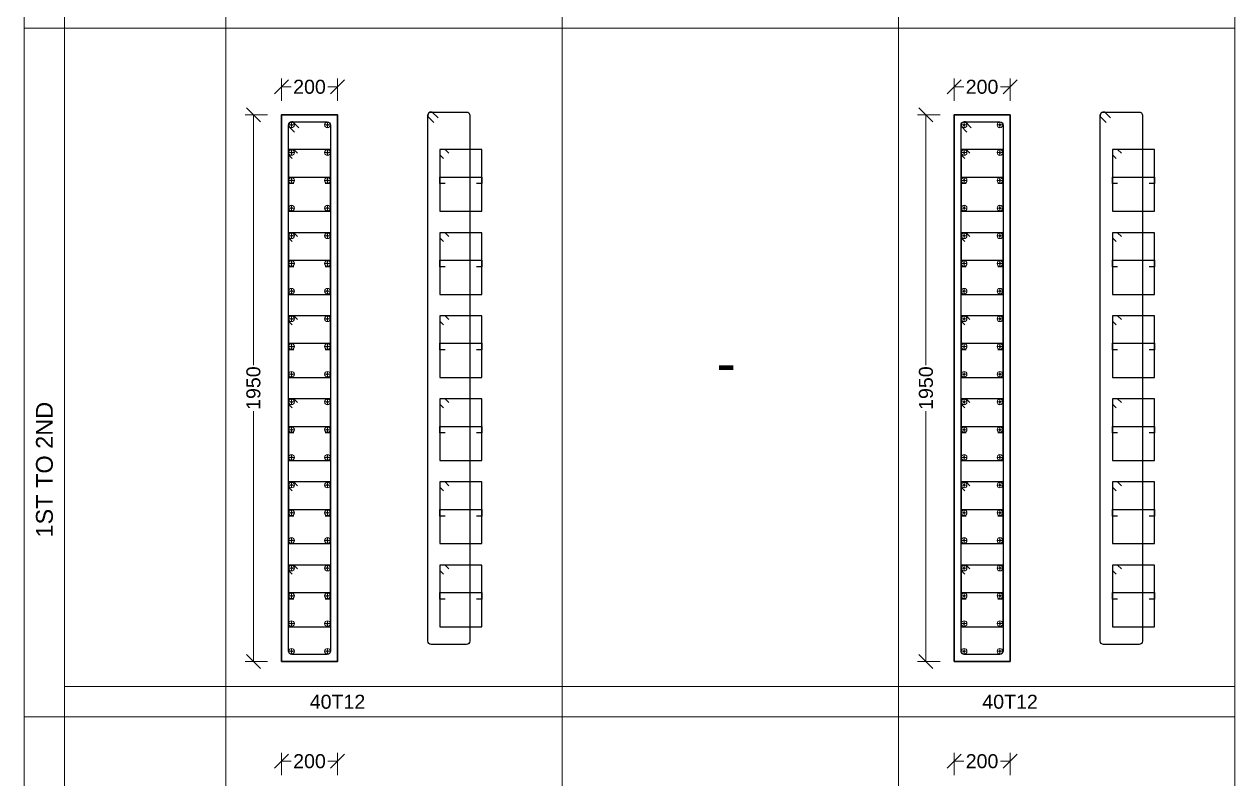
# Model space of a CAD drawing. Header units: inches. Extents: x 332 to 524, y 371 to 463.
# Drawn here: x 408.586 to 412.906, y 407.862 to 410.554 of the extents above; entities that cross this region are included whole.
import ezdxf
from ezdxf.enums import TextEntityAlignment as Align

# ---------------------------------------------------------------- set-up
doc = ezdxf.new("R2010")
doc.units = ezdxf.units.IN
doc.header["$MEASUREMENT"] = 0
for name, color, linetype, lineweight in [('12', 7, 'Continuous', 13), ('Column', 1, 'Continuous', 30), ('S-SHEET', 8, 'Continuous', 0)]:
    doc.layers.add(name, color=color, linetype=linetype, lineweight=lineweight)
for name, color, linetype in [('Bar', 7, 'Continuous'), ('Cover', 25, 'Continuous'), ('Dim', 7, 'Continuous'), ('Links', 4, 'Continuous'), ('Text', 7, 'Continuous')]:
    doc.layers.add(name, color=color, linetype=linetype)
doc.styles.add('Rcad', font='arial.ttf')

# ---------------------------------------------------------------- blocks, each defined once
blk = doc.blocks.new('_Oblique')
at = {"color": 0, "linetype": 'ByBlock', "lineweight": -2}
blk.add_line((-0.5, -0.5), (0.5, 0.5), dxfattribs=at)
blk = doc.blocks.new('12')
at = {"layer": '12'}
for p, q in [((-0.5, 0), (-0.13, 0)), ((0, 0.5), (0, 0.13)), ((0.13, 0), (0.5, 0)), ((0, -0.13), (0, -0.5))]:
    blk.add_line(p, q, dxfattribs=at)
for radius in [0.5, 0.13]:
    blk.add_circle((0, 0), radius, dxfattribs=at)

msp = doc.modelspace()

# ---------------------------------------------------------------- linework, layer by layer
at = {"layer": 'Column', "elevation": 2510.4241}
for points in [[(409.5036, 408.2808), (409.7036, 408.2808), (409.7036, 410.2308), (409.5036, 410.2308)], [(411.9036, 408.2808), (412.1036, 408.2808), (412.1036, 410.2308), (411.9036, 410.2308)]]:
    msp.add_lwpolyline(points, close=True, dxfattribs=at)
at = {"layer": 'Cover', "elevation": 2510.4241}
for points in [[(410.0374, 410.2409), (410.164, 410.2409, -0.414214), (410.1757, 410.2292), (410.1757, 408.3526, -0.414214), (410.164, 408.3409), (410.0374, 408.3409, -0.414214), (410.0257, 408.3526), (410.0257, 410.2292, -0.414214), (410.0374, 410.2409), (410.0416, 410.2409), (410.0626, 410.2199), (410.0416, 410.2409), (410.0374, 410.2409, 0.414214), (410.0257, 410.2292), (410.0257, 410.2251), (410.0468, 410.2041)], [(412.4374, 410.2409), (412.564, 410.2409, -0.414214), (412.5757, 410.2292), (412.5757, 408.3526, -0.414214), (412.564, 408.3409), (412.4374, 408.3409, -0.414214), (412.4257, 408.3526), (412.4257, 410.2292, -0.414214), (412.4374, 410.2409), (412.4416, 410.2409), (412.4626, 410.2199), (412.4416, 410.2409), (412.4374, 410.2409, 0.414214), (412.4257, 410.2292), (412.4257, 410.2251), (412.4468, 410.2041)], [(409.5403, 410.2058), (409.6669, 410.2058, -0.414214), (409.6786, 410.1941), (409.6786, 408.3175, -0.414214), (409.6669, 408.3058), (409.5403, 408.3058, -0.414214), (409.5286, 408.3175), (409.5286, 410.1941, -0.414214), (409.5403, 410.2058), (409.5444, 410.2058), (409.5654, 410.1848), (409.5444, 410.2058), (409.5403, 410.2058, 0.414214), (409.5286, 410.1941), (409.5286, 410.19), (409.5496, 410.169)], [(411.9403, 410.2058), (412.0669, 410.2058, -0.414214), (412.0786, 410.1941), (412.0786, 408.3175, -0.414214), (412.0669, 408.3058), (411.9403, 408.3058, -0.414214), (411.9286, 408.3175), (411.9286, 410.1941, -0.414214), (411.9403, 410.2058), (411.9444, 410.2058), (411.9654, 410.1848), (411.9444, 410.2058), (411.9403, 410.2058, 0.414214), (411.9286, 410.1941), (411.9286, 410.19), (411.9496, 410.169)]]:
    msp.add_lwpolyline(points, format="xyb", dxfattribs=at)
at = {"layer": 'Dim', "lineweight": 13}
for p, q in [((409.5036, 410.2808, 2510.4241), (409.5036, 410.3608, 2510.4241)), ((409.7036, 410.2808, 2510.4241), (409.7036, 410.3608, 2510.4241)), ((411.9036, 410.2808, 2510.4241), (411.9036, 410.3608, 2510.4241)), ((412.1036, 410.2808, 2510.4241), (412.1036, 410.3608, 2510.4241)), ((409.5036, 410.3308, 2510.4241), (409.5381, 410.3308, 2510.4241)), ((409.7036, 410.3308, 2510.4241), (409.6691, 410.3308, 2510.4241)), ((411.9036, 410.3308, 2510.4241), (411.9381, 410.3308, 2510.4241)), ((412.1036, 410.3308, 2510.4241), (412.0691, 410.3308, 2510.4241)), ((409.4536, 410.2308, 2510.4241), (409.3736, 410.2308, 2510.4241)), ((409.4036, 410.2308, 2510.4241), (409.4036, 409.3379, 2510.4241)), ((411.8536, 410.2308, 2510.4241), (411.7736, 410.2308, 2510.4241)), ((411.8036, 410.2308, 2510.4241), (411.8036, 409.3379, 2510.4241)), ((409.4036, 408.2808, 2510.4241), (409.4036, 409.1737, 2510.4241)), ((411.8036, 408.2808, 2510.4241), (411.8036, 409.1737, 2510.4241)), ((409.4536, 408.2808, 2510.4241), (409.3736, 408.2808, 2510.4241)), ((411.8536, 408.2808, 2510.4241), (411.7736, 408.2808, 2510.4241)), ((409.5036, 407.8743, 2510.4241), (409.5036, 407.9543, 2510.4241)), ((409.7036, 407.8743, 2510.4241), (409.7036, 407.9543, 2510.4241)), ((411.9036, 407.8743, 2510.4241), (411.9036, 407.9543, 2510.4241)), ((412.1036, 407.8743, 2510.4241), (412.1036, 407.9543, 2510.4241)), ((409.5036, 407.9243, 2510.4241), (409.5381, 407.9243, 2510.4241)), ((409.7036, 407.9243, 2510.4241), (409.6691, 407.9243, 2510.4241)), ((411.9036, 407.9243, 2510.4241), (411.9381, 407.9243, 2510.4241)), ((412.1036, 407.9243, 2510.4241), (412.0691, 407.9243, 2510.4241))]:
    msp.add_line(p, q, dxfattribs=at)
at = {"layer": 'Links', "elevation": 2510.4241}
for points in [[(409.5418, 410.075), (409.5286, 410.0882), (409.5286, 409.8869), (409.6786, 409.8869), (409.6786, 410.107), (409.5473, 410.107), (409.5605, 410.0937), (409.5473, 410.107), (409.5286, 410.107), (409.5286, 410.0882)], [(410.0821, 410.075), (410.0688, 410.0882), (410.0688, 409.8869), (410.2188, 409.8869), (410.2188, 410.107), (410.0876, 410.107), (410.1008, 410.0937), (410.0876, 410.107), (410.0688, 410.107), (410.0688, 410.0882)], [(411.9418, 410.075), (411.9286, 410.0882), (411.9286, 409.8869), (412.0786, 409.8869), (412.0786, 410.107), (411.9473, 410.107), (411.9605, 410.0937), (411.9473, 410.107), (411.9286, 410.107), (411.9286, 410.0882)], [(412.4821, 410.075), (412.4688, 410.0882), (412.4688, 409.8869), (412.6188, 409.8869), (412.6188, 410.107), (412.4876, 410.107), (412.5008, 410.0937), (412.4876, 410.107), (412.4688, 410.107), (412.4688, 410.0882)], [(409.5418, 409.7785), (409.5286, 409.7917), (409.5286, 409.5904), (409.6786, 409.5904), (409.6786, 409.8104), (409.5473, 409.8104), (409.5605, 409.7972), (409.5473, 409.8104), (409.5286, 409.8104), (409.5286, 409.7917)], [(410.0821, 409.7785), (410.0688, 409.7917), (410.0688, 409.5904), (410.2188, 409.5904), (410.2188, 409.8104), (410.0876, 409.8104), (410.1008, 409.7972), (410.0876, 409.8104), (410.0688, 409.8104), (410.0688, 409.7917)], [(411.9418, 409.7785), (411.9286, 409.7917), (411.9286, 409.5904), (412.0786, 409.5904), (412.0786, 409.8104), (411.9473, 409.8104), (411.9605, 409.7972), (411.9473, 409.8104), (411.9286, 409.8104), (411.9286, 409.7917)], [(412.4821, 409.7785), (412.4688, 409.7917), (412.4688, 409.5904), (412.6188, 409.5904), (412.6188, 409.8104), (412.4876, 409.8104), (412.5008, 409.7972), (412.4876, 409.8104), (412.4688, 409.8104), (412.4688, 409.7917)], [(409.5418, 409.482), (409.5286, 409.4952), (409.5286, 409.2938), (409.6786, 409.2938), (409.6786, 409.5139), (409.5473, 409.5139), (409.5605, 409.5007), (409.5473, 409.5139), (409.5286, 409.5139), (409.5286, 409.4952)], [(410.0821, 409.482), (410.0688, 409.4952), (410.0688, 409.2938), (410.2188, 409.2938), (410.2188, 409.5139), (410.0876, 409.5139), (410.1008, 409.5007), (410.0876, 409.5139), (410.0688, 409.5139), (410.0688, 409.4952)], [(411.9418, 409.482), (411.9286, 409.4952), (411.9286, 409.2938), (412.0786, 409.2938), (412.0786, 409.5139), (411.9473, 409.5139), (411.9605, 409.5007), (411.9473, 409.5139), (411.9286, 409.5139), (411.9286, 409.4952)], [(412.4821, 409.482), (412.4688, 409.4952), (412.4688, 409.2938), (412.6188, 409.2938), (412.6188, 409.5139), (412.4876, 409.5139), (412.5008, 409.5007), (412.4876, 409.5139), (412.4688, 409.5139), (412.4688, 409.4952)], [(409.5418, 409.1855), (409.5286, 409.1987), (409.5286, 408.9973), (409.6786, 408.9973), (409.6786, 409.2174), (409.5473, 409.2174), (409.5605, 409.2042), (409.5473, 409.2174), (409.5286, 409.2174), (409.5286, 409.1987)], [(410.0821, 409.1855), (410.0688, 409.1987), (410.0688, 408.9973), (410.2188, 408.9973), (410.2188, 409.2174), (410.0876, 409.2174), (410.1008, 409.2042), (410.0876, 409.2174), (410.0688, 409.2174), (410.0688, 409.1987)], [(411.9418, 409.1855), (411.9286, 409.1987), (411.9286, 408.9973), (412.0786, 408.9973), (412.0786, 409.2174), (411.9473, 409.2174), (411.9605, 409.2042), (411.9473, 409.2174), (411.9286, 409.2174), (411.9286, 409.1987)], [(412.4821, 409.1855), (412.4688, 409.1987), (412.4688, 408.9973), (412.6188, 408.9973), (412.6188, 409.2174), (412.4876, 409.2174), (412.5008, 409.2042), (412.4876, 409.2174), (412.4688, 409.2174), (412.4688, 409.1987)], [(409.5418, 408.8889), (409.5286, 408.9021), (409.5286, 408.7008), (409.6786, 408.7008), (409.6786, 408.9209), (409.5473, 408.9209), (409.5605, 408.9076), (409.5473, 408.9209), (409.5286, 408.9209), (409.5286, 408.9021)], [(410.0821, 408.8889), (410.0688, 408.9021), (410.0688, 408.7008), (410.2188, 408.7008), (410.2188, 408.9209), (410.0876, 408.9209), (410.1008, 408.9076), (410.0876, 408.9209), (410.0688, 408.9209), (410.0688, 408.9021)], [(411.9418, 408.8889), (411.9286, 408.9021), (411.9286, 408.7008), (412.0786, 408.7008), (412.0786, 408.9209), (411.9473, 408.9209), (411.9605, 408.9076), (411.9473, 408.9209), (411.9286, 408.9209), (411.9286, 408.9021)], [(412.4821, 408.8889), (412.4688, 408.9021), (412.4688, 408.7008), (412.6188, 408.7008), (412.6188, 408.9209), (412.4876, 408.9209), (412.5008, 408.9076), (412.4876, 408.9209), (412.4688, 408.9209), (412.4688, 408.9021)], [(409.5418, 408.5924), (409.5286, 408.6056), (409.5286, 408.4042), (409.6786, 408.4042), (409.6786, 408.6243), (409.5473, 408.6243), (409.5605, 408.6111), (409.5473, 408.6243), (409.5286, 408.6243), (409.5286, 408.6056)], [(410.0821, 408.5924), (410.0688, 408.6056), (410.0688, 408.4042), (410.2188, 408.4042), (410.2188, 408.6243), (410.0876, 408.6243), (410.1008, 408.6111), (410.0876, 408.6243), (410.0688, 408.6243), (410.0688, 408.6056)], [(411.9418, 408.5924), (411.9286, 408.6056), (411.9286, 408.4042), (412.0786, 408.4042), (412.0786, 408.6243), (411.9473, 408.6243), (411.9605, 408.6111), (411.9473, 408.6243), (411.9286, 408.6243), (411.9286, 408.6056)], [(412.4821, 408.5924), (412.4688, 408.6056), (412.4688, 408.4042), (412.6188, 408.4042), (412.6188, 408.6243), (412.4876, 408.6243), (412.5008, 408.6111), (412.4876, 408.6243), (412.4688, 408.6243), (412.4688, 408.6056)]]:
    msp.add_lwpolyline(points, dxfattribs=at)
at = {"layer": 'Links', "color": 6, "elevation": 2510.4241}
for points in [[(409.5473, 409.9855), (409.5286, 409.9855), (409.5286, 410.0089), (409.6786, 410.0089), (409.6786, 410.0089), (409.6786, 409.9855), (409.6598, 409.9855)], [(410.0876, 409.9855), (410.0688, 409.9855), (410.0688, 410.0089), (410.2188, 410.0089), (410.2188, 410.0089), (410.2188, 409.9855), (410.2001, 409.9855)], [(411.9473, 409.9855), (411.9286, 409.9855), (411.9286, 410.0089), (412.0786, 410.0089), (412.0786, 410.0089), (412.0786, 409.9855), (412.0598, 409.9855)], [(412.4876, 409.9855), (412.4688, 409.9855), (412.4688, 410.0089), (412.6188, 410.0089), (412.6188, 410.0089), (412.6188, 409.9855), (412.6001, 409.9855)], [(409.5473, 409.689), (409.5286, 409.689), (409.5286, 409.7124), (409.6786, 409.7124), (409.6786, 409.7124), (409.6786, 409.689), (409.6598, 409.689)], [(410.0876, 409.689), (410.0688, 409.689), (410.0688, 409.7124), (410.2188, 409.7124), (410.2188, 409.7124), (410.2188, 409.689), (410.2001, 409.689)], [(411.9473, 409.689), (411.9286, 409.689), (411.9286, 409.7124), (412.0786, 409.7124), (412.0786, 409.7124), (412.0786, 409.689), (412.0598, 409.689)], [(412.4876, 409.689), (412.4688, 409.689), (412.4688, 409.7124), (412.6188, 409.7124), (412.6188, 409.7124), (412.6188, 409.689), (412.6001, 409.689)], [(409.5473, 409.3924), (409.5286, 409.3924), (409.5286, 409.4158), (409.6786, 409.4158), (409.6786, 409.4158), (409.6786, 409.3924), (409.6598, 409.3924)], [(410.0876, 409.3924), (410.0688, 409.3924), (410.0688, 409.4158), (410.2188, 409.4158), (410.2188, 409.4158), (410.2188, 409.3924), (410.2001, 409.3924)], [(411.9473, 409.3924), (411.9286, 409.3924), (411.9286, 409.4158), (412.0786, 409.4158), (412.0786, 409.4158), (412.0786, 409.3924), (412.0598, 409.3924)], [(412.4876, 409.3924), (412.4688, 409.3924), (412.4688, 409.4158), (412.6188, 409.4158), (412.6188, 409.4158), (412.6188, 409.3924), (412.6001, 409.3924)], [(409.5473, 409.0959), (409.5286, 409.0959), (409.5286, 409.1193), (409.6786, 409.1193), (409.6786, 409.1193), (409.6786, 409.0959), (409.6598, 409.0959)], [(410.0876, 409.0959), (410.0688, 409.0959), (410.0688, 409.1193), (410.2188, 409.1193), (410.2188, 409.1193), (410.2188, 409.0959), (410.2001, 409.0959)], [(411.9473, 409.0959), (411.9286, 409.0959), (411.9286, 409.1193), (412.0786, 409.1193), (412.0786, 409.1193), (412.0786, 409.0959), (412.0598, 409.0959)], [(412.4876, 409.0959), (412.4688, 409.0959), (412.4688, 409.1193), (412.6188, 409.1193), (412.6188, 409.1193), (412.6188, 409.0959), (412.6001, 409.0959)], [(409.5473, 408.7994), (409.5286, 408.7994), (409.5286, 408.8228), (409.6786, 408.8228), (409.6786, 408.8228), (409.6786, 408.7994), (409.6598, 408.7994)], [(410.0876, 408.7994), (410.0688, 408.7994), (410.0688, 408.8228), (410.2188, 408.8228), (410.2188, 408.8228), (410.2188, 408.7994), (410.2001, 408.7994)], [(411.9473, 408.7994), (411.9286, 408.7994), (411.9286, 408.8228), (412.0786, 408.8228), (412.0786, 408.8228), (412.0786, 408.7994), (412.0598, 408.7994)], [(412.4876, 408.7994), (412.4688, 408.7994), (412.4688, 408.8228), (412.6188, 408.8228), (412.6188, 408.8228), (412.6188, 408.7994), (412.6001, 408.7994)], [(409.5473, 408.5029), (409.5286, 408.5029), (409.5286, 408.5263), (409.6786, 408.5263), (409.6786, 408.5263), (409.6786, 408.5029), (409.6598, 408.5029)], [(410.0876, 408.5029), (410.0688, 408.5029), (410.0688, 408.5263), (410.2188, 408.5263), (410.2188, 408.5263), (410.2188, 408.5029), (410.2001, 408.5029)], [(411.9473, 408.5029), (411.9286, 408.5029), (411.9286, 408.5263), (412.0786, 408.5263), (412.0786, 408.5263), (412.0786, 408.5029), (412.0598, 408.5029)], [(412.4876, 408.5029), (412.4688, 408.5029), (412.4688, 408.5263), (412.6188, 408.5263), (412.6188, 408.5263), (412.6188, 408.5029), (412.6001, 408.5029)]]:
    msp.add_lwpolyline(points, dxfattribs=at)
at = {"layer": 'S-SHEET'}
for p, q in [((408.5856, 415.48, 2510.4241), (408.5856, 400.733, 2510.4241)), ((408.7296, 400.733, 2510.4241), (408.7296, 415.48, 2510.4241)), ((409.3056, 400.733, 2510.4241), (409.3056, 415.48, 2510.4241)), ((409.3056, 400.733, 2510.4241), (409.3056, 415.48, 2510.4241)), ((410.5056, 400.733, 2510.4241), (410.5056, 415.48, 2510.4241)), ((411.7056, 400.733, 2510.4241), (411.7056, 415.48, 2510.4241)), ((412.9056, 400.733, 2510.4241), (412.9056, 415.48, 2510.4241)), ((408.5856, 410.5401, 2510.4241), (410.5056, 410.5401, 2510.4241)), ((410.5056, 410.5401, 2510.4241), (412.9056, 410.5401, 2510.4241)), ((408.7296, 408.1908, 2510.4241), (410.5056, 408.1908, 2510.4241)), ((411.7056, 408.1908, 2510.4241), (410.5056, 408.1908, 2510.4241)), ((411.7056, 408.1908, 2510.4241), (412.9056, 408.1908, 2510.4241)), ((408.5856, 408.0828, 2510.4241), (410.5056, 408.0828, 2510.4241)), ((410.5056, 408.0828, 2510.4241), (412.9056, 408.0828, 2510.4241))]:
    msp.add_line(p, q, dxfattribs=at)

# ---------------------------------------------------------------- block references
at = {"layer": 'Bar', "xscale": 0.02, "yscale": 0.02, "zscale": 0.02}
for p in [(409.5396, 410.1948, 2510.4241), (409.6676, 410.1948, 2510.4241), (411.9396, 410.1948, 2510.4241), (412.0676, 410.1948, 2510.4241), (409.5396, 410.096, 2510.4241), (409.6676, 410.096, 2510.4241), (411.9396, 410.096, 2510.4241), (412.0676, 410.096, 2510.4241), (409.5396, 409.9971, 2510.4241), (409.6676, 409.9971, 2510.4241), (411.9396, 409.9971, 2510.4241), (412.0676, 409.9971, 2510.4241), (409.5396, 409.8983, 2510.4241), (409.6676, 409.8983, 2510.4241), (411.9396, 409.8983, 2510.4241), (412.0676, 409.8983, 2510.4241), (409.5396, 409.7994, 2510.4241), (409.6676, 409.7994, 2510.4241), (411.9396, 409.7994, 2510.4241), (412.0676, 409.7994, 2510.4241), (409.5396, 409.7006, 2510.4241), (409.6676, 409.7006, 2510.4241), (411.9396, 409.7006, 2510.4241), (412.0676, 409.7006, 2510.4241), (409.5396, 409.6017, 2510.4241), (409.6676, 409.6017, 2510.4241), (411.9396, 409.6017, 2510.4241), (412.0676, 409.6017, 2510.4241), (409.5396, 409.5029, 2510.4241), (409.6676, 409.5029, 2510.4241), (411.9396, 409.5029, 2510.4241), (412.0676, 409.5029, 2510.4241), (409.5396, 409.4041, 2510.4241), (409.6676, 409.4041, 2510.4241), (411.9396, 409.4041, 2510.4241), (412.0676, 409.4041, 2510.4241), (409.5396, 409.3052, 2510.4241), (409.6676, 409.3052, 2510.4241), (411.9396, 409.3052, 2510.4241), (412.0676, 409.3052, 2510.4241), (409.5396, 409.2064, 2510.4241), (409.6676, 409.2064, 2510.4241), (411.9396, 409.2064, 2510.4241), (412.0676, 409.2064, 2510.4241), (409.5396, 409.1075, 2510.4241), (409.6676, 409.1075, 2510.4241), (411.9396, 409.1075, 2510.4241), (412.0676, 409.1075, 2510.4241), (409.5396, 409.0087, 2510.4241), (409.6676, 409.0087, 2510.4241), (411.9396, 409.0087, 2510.4241), (412.0676, 409.0087, 2510.4241), (409.5396, 408.9099, 2510.4241), (409.6676, 408.9099, 2510.4241), (411.9396, 408.9099, 2510.4241), (412.0676, 408.9099, 2510.4241), (409.5396, 408.811, 2510.4241), (409.6676, 408.811, 2510.4241), (411.9396, 408.811, 2510.4241), (412.0676, 408.811, 2510.4241), (409.5396, 408.7122, 2510.4241), (409.6676, 408.7122, 2510.4241), (411.9396, 408.7122, 2510.4241), (412.0676, 408.7122, 2510.4241), (409.5396, 408.6133, 2510.4241), (409.6676, 408.6133, 2510.4241), (411.9396, 408.6133, 2510.4241), (412.0676, 408.6133, 2510.4241), (409.5396, 408.5145, 2510.4241), (409.6676, 408.5145, 2510.4241), (411.9396, 408.5145, 2510.4241), (412.0676, 408.5145, 2510.4241), (409.5396, 408.4156, 2510.4241), (409.6676, 408.4156, 2510.4241), (411.9396, 408.4156, 2510.4241), (412.0676, 408.4156, 2510.4241), (409.5396, 408.3168, 2510.4241), (409.6676, 408.3168, 2510.4241), (411.9396, 408.3168, 2510.4241), (412.0676, 408.3168, 2510.4241)]:
    msp.add_blockref('12', p, dxfattribs=at)
at = {"layer": 'Dim', "lineweight": 13, "xscale": 0.05, "yscale": 0.05, "zscale": 0.05}
for p, rotation in [((409.5036, 410.3308, 2510.4241), 180), ((411.9036, 410.3308, 2510.4241), 180), ((409.4036, 410.2308, 2510.4241), 90), ((411.8036, 410.2308, 2510.4241), 90), ((409.4036, 408.2808, 2510.4241), 270), ((411.8036, 408.2808, 2510.4241), 270), ((409.5036, 407.9243, 2510.4241), 180), ((411.9036, 407.9243, 2510.4241), 180)]:
    msp.add_blockref('_Oblique', p, dxfattribs=dict(at, rotation=rotation))
for p in [(409.7036, 410.3308, 2510.4241), (412.1036, 410.3308, 2510.4241), (409.7036, 407.9243, 2510.4241), (412.1036, 407.9243, 2510.4241)]:
    msp.add_blockref('_Oblique', p, dxfattribs=at)

# ---------------------------------------------------------------- texts
at = {"layer": 'Dim', "char_height": 0.05, "attachment_point": 5, "style": 'Rcad'}
for insert in [(409.6036, 410.3308, 2510.4241), (412.0036, 410.3308, 2510.4241), (409.6036, 407.9243, 2510.4241), (412.0036, 407.9243, 2510.4241)]:
    msp.add_mtext('\\A1;200', dxfattribs=dict(at, insert=insert))
at = {"layer": 'Dim', "char_height": 0.05, "attachment_point": 5, "rotation": 90, "style": 'Rcad'}
for insert in [(409.4036, 409.2558, 2510.4241), (411.8036, 409.2558, 2510.4241)]:
    msp.add_mtext('\\A1;1950', dxfattribs=dict(at, insert=insert))
at = {"layer": 'Text', "style": 'Rcad'}
for s, height, p in [('-', 0.15, (411.0901, 409.346)), ('40T12', 0.05, (409.7036, 408.1368, 2510.4241)), ('40T12', 0.05, (412.1036, 408.1368, 2510.4241))]:
    msp.add_text(s, height=height, dxfattribs=at).set_placement(p, align=Align.MIDDLE_CENTER)
msp.add_text('1ST TO 2ND', height=0.06, rotation=90, dxfattribs=at).set_placement((408.6576, 408.9648, 2510.4241), align=Align.MIDDLE_CENTER)

doc.saveas('drawing.dxf')
